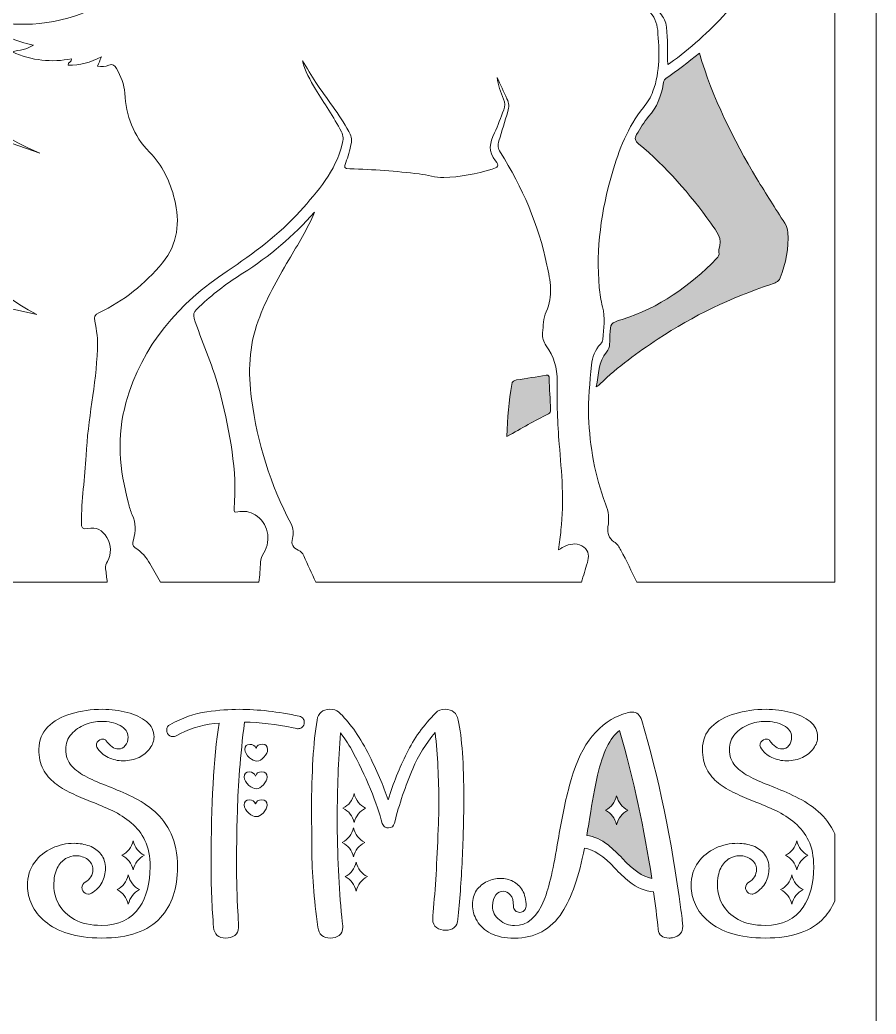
# Model space of a CAD drawing. Header units: centimetres. Extents: x 3.8 to 10.1, y -19.1 to -0.9.
# Drawn here: x 6.218 to 10.133, y -10.008 to -5.462 of the extents above; entities that cross this region are included whole.
import ezdxf

# ---------------------------------------------------------------- set-up
doc = ezdxf.new("R2010")
doc.units = ezdxf.units.CM
doc.header["$MEASUREMENT"] = 0
doc.layers.add('Layer 1', color=7, linetype='Continuous')

# ---------------------------------------------------------------- blocks, each defined once
blk = doc.blocks.new('block 2')
at = {"layer": 'Layer 1', "true_color": 0x71291b}
h = blk.add_hatch(color=26, dxfattribs=at)
h.dxf.hatch_style = 2
edge = h.paths.add_edge_path()
edge.add_spline(control_points=[(9.3247, -5.6139), (9.2731, -5.6566), (9.2237, -5.6953), (9.1714, -5.7301), (9.1616, -5.7366), (9.1615, -5.7464), (9.1597, -5.7562), (9.1496, -5.811), (9.131, -5.8618), (9.0929, -5.9043), (9.0708, -5.9289), (9.0554, -5.9584), (9.0381, -5.9865), (9.0271, -6.0046), (9.0304, -6.0151), (9.0467, -6.0286), (9.1736, -6.1342), (9.2811, -6.2574), (9.3767, -6.3916), (9.4027, -6.428), (9.4336, -6.4622), (9.4137, -6.5125), (9.4124, -6.5159), (9.4133, -6.5205), (9.4141, -6.5244), (9.4166, -6.5366), (9.4113, -6.5452), (9.4031, -6.5536), (9.2806, -6.6794), (9.1409, -6.7782), (8.9716, -6.8313), (8.918, -6.8481), (8.9189, -6.8486), (8.9156, -6.9035), (8.9141, -6.9299), (8.9195, -6.9588), (8.9004, -6.9813), (8.8623, -7.026), (8.8647, -7.0811), (8.8536, -7.1403), (8.8635, -7.1323), (8.8675, -7.1295), (8.871, -7.1262), (8.9514, -7.0477), (9.0426, -6.9828), (9.1357, -6.921), (9.2964, -6.8144), (9.4693, -6.7324), (9.6521, -6.6712), (9.669, -6.6656), (9.6859, -6.6616), (9.694, -6.6415), (9.721, -6.5746), (9.7339, -6.5056), (9.7296, -6.4335), (9.7287, -6.4181), (9.7235, -6.4046), (9.7152, -6.3916), (9.6724, -6.3241), (9.6288, -6.2571), (9.5878, -6.1884), (9.4802, -6.0079), (9.3856, -5.8213), (9.3247, -5.6139)], knot_values=[0, 0, 0, 0, 1, 1, 1, 2, 2, 2, 3, 3, 3, 4, 4, 4, 5, 5, 5, 6, 6, 6, 7, 7, 7, 8, 8, 8, 9, 9, 9, 10, 10, 10, 11, 11, 11, 12, 12, 12, 13, 13, 13, 14, 14, 14, 15, 15, 15, 16, 16, 16, 17, 17, 17, 18, 18, 18, 19, 19, 19, 20, 20, 20, 21, 21, 21, 21], degree=3, periodic=1)
h = blk.add_hatch(color=26, dxfattribs=at)
h.dxf.hatch_style = 2
edge = h.paths.add_edge_path()
edge.add_spline(control_points=[(8.6445, -7.2443), (8.6422, -7.1965), (8.64, -7.1487), (8.6381, -7.1009), (8.6377, -7.0918), (8.6363, -7.085), (8.6248, -7.0868), (8.5796, -7.0939), (8.5344, -7.1009), (8.4892, -7.1082), (8.4777, -7.11), (8.4688, -7.1151), (8.4668, -7.1283), (8.4557, -7.2051), (8.4469, -7.282), (8.4452, -7.3662), (8.5127, -7.3301), (8.5715, -7.2927), (8.6346, -7.2637), (8.6434, -7.2596), (8.645, -7.253), (8.6445, -7.2443)], knot_values=[0, 0, 0, 0, 1, 1, 1, 2, 2, 2, 3, 3, 3, 4, 4, 4, 5, 5, 5, 6, 6, 6, 7, 7, 7, 7], degree=3, periodic=1)
h = blk.add_hatch(color=26, dxfattribs=at)
h.dxf.hatch_style = 2
edge = h.paths.add_edge_path()
edge.add_spline(control_points=[(8.9727, -9.2955), (9.0212, -9.3483), (9.066, -9.3789), (9.1073, -9.3874), (9.0737, -9.1628), (9.0246, -8.9372), (8.9599, -8.7105), (8.9161, -8.7436), (8.8827, -8.8119), (8.8597, -8.9153), (8.8466, -8.9748), (8.8347, -9.0386), (8.824, -9.1067), (8.8198, -9.1343), (8.8151, -9.1622), (8.81, -9.1902), (8.844, -9.1945), (8.8765, -9.2092), (8.9076, -9.2343), (8.9306, -9.253), (8.9523, -9.2734), (8.9727, -9.2955)], knot_values=[0, 0, 0, 0, 1, 1, 1, 2, 2, 2, 3, 3, 3, 4, 4, 4, 5, 5, 5, 6, 6, 6, 7, 7, 7, 7], degree=3, periodic=1)
edge = h.paths.add_edge_path()
edge.add_spline(control_points=[(8.9465, -9.0091), (8.9542, -9.0397), (8.9714, -9.0618), (8.9982, -9.0754), (8.9714, -9.089), (8.9542, -9.1111), (8.9465, -9.1418), (8.9389, -9.1111), (8.9219, -9.089), (8.8955, -9.0754), (8.9219, -9.0618), (8.9389, -9.0397), (8.9465, -9.0091)], knot_values=[0, 0, 0, 0, 1, 1, 1, 2, 2, 2, 3, 3, 3, 4, 4, 4, 4], degree=3, periodic=1)
at = {"layer": 'Layer 1', "lineweight": 0}
for points, knots in [([(10.0804, -1.4138), (9.8859, -1.3173), (9.7224, -1.1585), (9.6202, -0.9666), (9.6202, -0.9666), (9.5935, -0.9166), (9.5935, -0.9166), (9.5935, -0.9166), (4.3469, -0.9166), (4.3469, -0.9166), (4.3469, -0.9166), (4.3202, -0.9666), (4.3202, -0.9666), (4.2217, -1.1515), (4.072, -1.3013), (3.8872, -1.3999), (3.8872, -1.3999), (3.8372, -1.4266), (3.8372, -1.4266), (3.8372, -1.4266), (3.8372, -19.0984), (3.8372, -19.0984), (3.8372, -19.0984), (10.1328, -19.0984), (10.1328, -19.0984), (10.1328, -19.0984), (10.1328, -1.4399), (10.1328, -1.4399), (10.1328, -1.4399), (10.0804, -1.4138), (10.0804, -1.4138)], [0, 0, 0, 0, 1, 1, 1, 2, 2, 2, 3, 3, 3, 4, 4, 4, 5, 5, 5, 6, 6, 6, 7, 7, 7, 8, 8, 8, 9, 9, 9, 10, 10, 10, 10]), ([(4.4587, -1.1054), (4.4587, -1.1054), (9.4818, -1.1054), (9.4818, -1.1054), (9.5931, -1.2923), (9.7544, -1.4492), (9.944, -1.5553), (9.944, -1.5553), (9.944, -8.0328), (9.944, -8.0328), (9.944, -8.0328), (9.0383, -8.0328), (9.0383, -8.0328), (9.0155, -7.9834), (8.9915, -7.9346), (8.9659, -7.8866), (8.958, -7.8717), (8.9495, -7.8585), (8.9344, -7.8481), (8.9117, -7.8327), (8.9023, -7.8093), (8.9069, -7.7802), (8.9127, -7.7443), (8.9099, -7.7096), (8.896, -7.6745), (8.8456, -7.547), (8.8249, -7.4129), (8.818, -7.2769), (8.8141, -7.198), (8.825, -7.1194), (8.8314, -7.0407), (8.8344, -7.0035), (8.8477, -6.9711), (8.8733, -6.944), (8.879, -6.9379), (8.883, -6.931), (8.8836, -6.9228), (8.8877, -6.8731), (8.8942, -6.8235), (8.882, -6.7736), (8.8749, -6.7446), (8.8698, -6.7148), (8.8672, -6.685), (8.8517, -6.5074), (8.8764, -6.334), (8.9259, -6.1638), (8.9573, -6.0559), (8.9972, -5.9515), (9.0691, -5.8629), (9.0877, -5.84), (9.1024, -5.8156), (9.1126, -5.7882), (9.1463, -5.6974), (9.1417, -5.604), (9.1342, -5.5098), (9.1313, -5.4734), (9.1171, -5.4453), (9.0935, -5.4196), (9.0442, -5.3658), (8.9947, -5.3122), (8.9463, -5.2575), (8.8969, -5.2017), (8.8587, -5.1395), (8.8445, -5.0646), (8.8847, -5.1605), (8.9534, -5.2346), (9.026, -5.3061), (9.0673, -5.3467), (9.1088, -5.3872), (9.1462, -5.4317), (9.162, -5.4505), (9.1713, -5.4701), (9.1744, -5.4957), (9.1812, -5.5513), (9.178, -5.6069), (9.1802, -5.6666), (9.1911, -5.6592), (9.1993, -5.6542), (9.207, -5.6485), (9.2995, -5.5795), (9.3828, -5.5006), (9.461, -5.4158), (9.4784, -5.3969), (9.4915, -5.3766), (9.4998, -5.3527), (9.5113, -5.3197), (9.5235, -5.287), (9.5342, -5.2537), (9.5872, -5.0877), (9.6067, -4.918), (9.5855, -4.7447), (9.581, -4.7074), (9.5806, -4.6685), (9.5624, -4.6339), (9.5265, -4.5657), (9.4846, -4.5013), (9.44, -4.4384), (9.3329, -4.2874), (9.2075, -4.1508), (9.0963, -4.003), (9.0457, -3.9358), (8.9912, -3.8696), (8.9822, -3.7747), (8.9352, -3.8141), (8.8871, -3.8443), (8.8285, -3.8499), (8.7706, -3.8554), (8.7129, -3.8593), (8.6595, -3.8272), (8.605, -3.7946), (8.5609, -3.7478), (8.5471, -3.7025), (8.5545, -3.7107), (8.5596, -3.7167), (8.5652, -3.7222), (8.6193, -3.775), (8.68, -3.8197), (8.7583, -3.8195), (8.8828, -3.8192), (8.9785, -3.7566), (9.0559, -3.6639), (9.0739, -3.6423), (9.0908, -3.6211), (9.1149, -3.6054), (9.1919, -3.5554), (9.2761, -3.5219), (9.3632, -3.4948), (9.3879, -3.4871), (9.4078, -3.4732), (9.4258, -3.4553), (9.4404, -3.4407), (9.4454, -3.425), (9.4311, -3.408), (9.4194, -3.394), (9.4229, -3.3814), (9.4305, -3.3672), (9.4448, -3.3404), (9.4529, -3.3117), (9.4516, -3.2809), (9.4502, -3.2489), (9.4355, -3.2349), (9.404, -3.2384), (9.3117, -3.2488), (9.2196, -3.2605), (9.1272, -3.2704), (9.0278, -3.2811), (8.9281, -3.2925), (8.8287, -3.271), (8.7573, -3.2555), (8.6858, -3.2596), (8.6138, -3.2643), (8.5592, -3.2679), (8.5061, -3.2793), (8.4482, -3.2924), (8.4632, -3.2761), (8.4798, -3.2733), (8.4925, -3.2641), (8.4615, -3.2414), (8.4594, -3.2299), (8.4802, -3.1954), (8.4935, -3.1735), (8.5116, -3.1568), (8.5349, -3.1457), (8.6053, -3.1125), (8.6753, -3.0782), (8.7462, -3.0461), (8.8248, -3.0106), (8.8851, -2.9587), (8.9051, -2.8714), (8.9148, -2.8289), (8.9151, -2.7858), (8.8924, -2.746), (8.8902, -2.7651), (8.8914, -2.7841), (8.89, -2.803), (8.8856, -2.8591), (8.8664, -2.9104), (8.8194, -2.9431), (8.7277, -3.0066), (8.6238, -3.0416), (8.5146, -3.0617), (8.5046, -3.0635), (8.4957, -3.0637), (8.4924, -3.0492), (8.4861, -3.021), (8.4776, -2.9933), (8.4697, -2.9654), (8.4576, -2.9233), (8.4655, -2.8817), (8.4736, -2.8398), (8.4326, -2.8778), (8.4027, -2.9163), (8.4189, -2.9796), (8.4409, -3.0659), (8.3807, -3.1289), (8.2939, -3.1191), (8.2418, -3.1132), (8.1923, -3.0982), (8.1435, -3.0801), (8.0422, -3.0424), (7.9502, -2.9844), (7.8502, -2.9441), (7.8195, -2.9318), (7.8026, -2.9158), (7.8021, -2.8814), (7.8018, -2.8597), (7.7957, -2.838), (7.7913, -2.8164), (7.7716, -2.719), (7.7463, -2.6238), (7.6857, -2.5421), (7.6552, -2.501), (7.614, -2.4681), (7.5861, -2.4619), (7.6926, -2.5657), (7.7384, -2.6923), (7.7198, -2.8412), (7.7135, -2.892), (7.703, -2.9013), (7.652, -2.9003), (7.5795, -2.8988), (7.5087, -2.9097), (7.4378, -2.9231), (7.3573, -2.9383), (7.2804, -2.9678), (7.1993, -2.981), (7.1547, -2.9882), (7.1189, -2.9768), (7.0883, -2.9441), (6.9795, -2.8277), (6.9144, -2.6896), (6.8823, -2.5345), (6.876, -2.5044), (6.8842, -2.4825), (6.9077, -2.4633), (6.9401, -2.4367), (6.9735, -2.411), (7.0015, -2.3795), (7.057, -2.3173), (7.0593, -2.216), (7.007, -2.1549), (7.0067, -2.1559), (7.006, -2.1569), (7.0062, -2.1578), (7.0072, -2.1636), (7.0085, -2.1694), (7.0096, -2.1753), (7.0225, -2.2464), (7.0111, -2.309), (6.9472, -2.3531), (6.9058, -2.3816), (6.8599, -2.4038), (6.8271, -2.4479), (6.8014, -2.3795), (6.7612, -2.3288), (6.7018, -2.2941), (6.6483, -2.2629), (6.5882, -2.2582), (6.5285, -2.2526), (6.4361, -2.2438), (6.3426, -2.246), (6.2509, -2.2281), (6.2093, -2.22), (6.1697, -2.2054), (6.1251, -2.1836), (6.1584, -2.2213), (6.2035, -2.2451), (6.257, -2.2593), (6.3387, -2.2809), (6.4231, -2.2825), (6.5062, -2.2941), (6.6794, -2.3182), (6.759, -2.3864), (6.8043, -2.5552), (6.8473, -2.7156), (6.9139, -2.8636), (7.0219, -2.9913), (7.0482, -3.0224), (7.0465, -3.031), (7.0084, -3.0441), (6.928, -3.0719), (6.8453, -3.0903), (6.7618, -3.1063), (6.7113, -3.1159), (6.6749, -3.0997), (6.6399, -3.0672), (6.579, -3.0108), (6.5173, -2.9554), (6.4552, -2.9003), (6.3212, -2.7815), (6.1714, -2.6932), (5.9917, -2.664), (5.9625, -2.6592), (5.9333, -2.651), (5.8961, -2.6564), (6.1027, -2.7041), (6.1972, -2.7461), (6.3212, -2.8471), (6.4066, -2.9167), (6.486, -2.9928), (6.5585, -3.0759), (6.5795, -3.1), (6.5757, -3.1092), (6.5443, -3.1176), (6.5267, -3.1223), (6.5088, -3.1233), (6.4907, -3.1229), (6.4017, -3.1208), (6.3131, -3.1136), (6.2244, -3.1059), (6.1189, -3.0968), (6.0128, -3.0954), (5.9071, -3.0873), (5.7631, -3.0763), (5.6293, -3.0331), (5.5097, -2.95), (5.487, -2.9342), (5.4646, -2.9178), (5.4421, -2.9017), (5.5486, -3.0469), (5.6976, -3.1121), (5.8721, -3.1286), (5.6824, -3.1889), (5.4952, -3.2598), (5.2959, -3.1713), (5.3491, -3.2099), (5.4081, -3.2288), (5.471, -3.2372), (5.5784, -3.2517), (5.6819, -3.2276), (5.7852, -3.2043), (5.8838, -3.1821), (5.9823, -3.1609), (6.0841, -3.1607), (6.3091, -3.1601), (6.5338, -3.1831), (6.759, -3.168), (6.7885, -3.166), (6.8005, -3.1887), (6.7851, -3.214), (6.7714, -3.2366), (6.7512, -3.253), (6.7297, -3.2679), (6.6564, -3.3187), (6.5732, -3.3439), (6.4868, -3.3614), (6.512, -3.3613), (6.5369, -3.3601), (6.5616, -3.3572), (6.6895, -3.3426), (6.7982, -3.293), (6.8722, -3.1828), (6.8854, -3.1631), (6.903, -3.1519), (6.9253, -3.147), (6.9409, -3.1436), (6.9567, -3.141), (6.9724, -3.1379), (7.1096, -3.11), (7.2419, -3.0642), (7.3766, -3.0269), (7.4622, -3.0033), (7.5494, -2.9946), (7.6379, -3.0069), (7.7634, -3.0242), (7.878, -3.0732), (7.9891, -3.1312), (8.059, -3.1677), (8.1289, -3.2052), (8.1844, -3.263), (8.1959, -3.2749), (8.2065, -3.2795), (8.2227, -3.2795), (8.254, -3.2795), (8.2927, -3.2812), (8.3066, -3.309), (8.3249, -3.3457), (8.353, -3.3437), (8.383, -3.3488), (8.4026, -3.3521), (8.4219, -3.3582), (8.4406, -3.3651), (8.4863, -3.3823), (8.5267, -3.4152), (8.5461, -3.4512), (8.4687, -3.3851), (8.3798, -3.3677), (8.2842, -3.3686), (8.1709, -3.3696), (8.0568, -3.3929), (7.9365, -3.353), (7.9885, -3.4196), (8.0433, -3.4696), (8.1039, -3.5133), (8.1653, -3.5576), (8.2321, -3.5904), (8.3059, -3.6082), (8.3787, -3.6258), (8.4528, -3.6028), (8.5261, -3.615), (8.4959, -3.619), (8.4673, -3.628), (8.4381, -3.634), (8.4175, -3.6382), (8.4133, -3.6477), (8.4177, -3.6674), (8.4364, -3.75), (8.4695, -3.8267), (8.5097, -3.9007), (8.5645, -4.0017), (8.6288, -4.0972), (8.6799, -4.2003), (8.7498, -4.3412), (8.7876, -4.4898), (8.7946, -4.6468), (8.7977, -4.7171), (8.7697, -4.7688), (8.7074, -4.8011), (8.6362, -4.838), (8.5622, -4.8678), (8.4843, -4.8875), (8.409, -4.9065), (8.3304, -4.9148), (8.2589, -4.9466), (8.1245, -5.0064), (7.986, -5.0548), (7.8453, -5.0967), (7.7141, -5.1357), (7.5816, -5.1705), (7.444, -5.1786), (7.3456, -5.1843), (7.2485, -5.1684), (7.1509, -5.1614), (7.0528, -5.1544), (6.9569, -5.1627), (6.8672, -5.2072), (6.8069, -5.2371), (6.7535, -5.278), (6.7009, -5.3193), (6.5559, -5.4332), (6.3911, -5.486), (6.2074, -5.4824), (6.1647, -5.4816), (6.1225, -5.475), (6.0739, -5.4703), (6.1317, -5.5323), (6.2001, -5.562), (6.2801, -5.5772), (6.2496, -5.5992), (6.2172, -5.5987), (6.1824, -5.6084), (6.2743, -5.6491), (6.3636, -5.6576), (6.4551, -5.64), (6.4571, -5.6549), (6.4378, -5.6546), (6.4393, -5.6685), (6.4925, -5.673), (6.5404, -5.6551), (6.5912, -5.6314), (6.5839, -5.6488), (6.5789, -5.6605), (6.5736, -5.673), (6.5923, -5.678), (6.6093, -5.6754), (6.6249, -5.6695), (6.6431, -5.6625), (6.6519, -5.6694), (6.6605, -5.6846), (6.6805, -5.7198), (6.6959, -5.757), (6.6983, -5.7972), (6.7046, -5.9005), (6.7364, -5.9906), (6.8109, -6.0667), (6.8689, -6.1259), (6.9053, -6.2001), (6.9252, -6.2814), (6.9511, -6.387), (6.9416, -6.4861), (6.8702, -6.573), (6.7903, -6.6702), (6.6936, -6.7467), (6.5801, -6.8009), (6.5608, -6.8102), (6.5562, -6.8195), (6.5608, -6.8395), (6.5705, -6.8815), (6.5748, -6.9243), (6.5731, -6.9675), (6.5669, -7.1305), (6.5288, -7.29), (6.5212, -7.453), (6.5164, -7.5557), (6.4986, -7.6577), (6.4999, -7.7611), (6.5001, -7.7827), (6.5024, -7.7931), (6.5287, -7.7873), (6.5678, -7.7788), (6.5966, -7.7943), (6.6165, -7.8288), (6.6371, -7.8647), (6.6372, -7.9011), (6.6184, -7.9375), (6.6128, -7.9484), (6.6087, -7.9587), (6.6103, -7.9716), (6.6129, -7.9919), (6.6154, -8.0123), (6.6176, -8.0328), (6.6176, -8.0328), (5.1856, -8.0328), (5.1856, -8.0328), (5.1856, -8.0328), (5.1856, -6.9924), (5.1856, -6.9924), (5.1856, -6.9924), (5.3549, -7.1753), (5.3549, -7.1753), (5.3549, -7.1753), (5.233, -6.8773), (5.233, -6.8773), (5.233, -6.8773), (5.6936, -7.1888), (5.6936, -7.1888), (5.6936, -7.1888), (5.3617, -6.708), (5.3617, -6.708), (5.3617, -6.708), (5.9983, -7.1821), (5.9983, -7.1821), (5.9983, -7.1821), (5.7477, -6.6877), (5.7477, -6.6877), (5.7477, -6.6877), (6.2963, -6.8096), (6.2963, -6.8096), (5.8697, -6.5861), (5.5988, -6.0375), (5.5988, -6.0375), (5.5988, -6.0375), (6.0254, -6.2407), (6.0254, -6.2407), (6.0254, -6.2407), (5.7274, -5.8682), (5.7274, -5.8682), (5.7274, -5.8682), (6.3099, -6.0714), (6.3099, -6.0714), (5.7545, -5.8343), (5.4294, -5.279), (5.4294, -5.279), (5.4294, -5.279), (5.6936, -5.4889), (5.6936, -5.4889), (5.6936, -5.4889), (5.4972, -5.1164), (5.4972, -5.1164), (5.4972, -5.1164), (5.9509, -5.2993), (5.9509, -5.2993), (5.2398, -4.771), (5.1111, -3.9042), (5.1111, -3.9042), (5.1111, -3.9042), (4.9825, -4.771), (4.2713, -5.2993), (4.2713, -5.2993), (4.7251, -5.1164), (4.7251, -5.1164), (4.7251, -5.1164), (4.5287, -5.4889), (4.5287, -5.4889), (4.5287, -5.4889), (4.7928, -5.279), (4.7928, -5.279), (4.7928, -5.279), (4.5117, -5.7588), (4.026, -6.0168), (4.026, -6.0168), (4.026, -1.5383), (4.026, -1.5383), (4.2046, -1.4322), (4.3527, -1.2841), (4.4587, -1.1054)], [0, 0, 0, 0, 1, 1, 1, 2, 2, 2, 3, 3, 3, 4, 4, 4, 5, 5, 5, 6, 6, 6, 7, 7, 7, 8, 8, 8, 9, 9, 9, 10, 10, 10, 11, 11, 11, 12, 12, 12, 13, 13, 13, 14, 14, 14, 15, 15, 15, 16, 16, 16, 17, 17, 17, 18, 18, 18, 19, 19, 19, 20, 20, 20, 21, 21, 21, 22, 22, 22, 23, 23, 23, 24, 24, 24, 25, 25, 25, 26, 26, 26, 27, 27, 27, 28, 28, 28, 29, 29, 29, 30, 30, 30, 31, 31, 31, 32, 32, 32, 33, 33, 33, 34, 34, 34, 35, 35, 35, 36, 36, 36, 37, 37, 37, 38, 38, 38, 39, 39, 39, 40, 40, 40, 41, 41, 41, 42, 42, 42, 43, 43, 43, 44, 44, 44, 45, 45, 45, 46, 46, 46, 47, 47, 47, 48, 48, 48, 49, 49, 49, 50, 50, 50, 51, 51, 51, 52, 52, 52, 53, 53, 53, 54, 54, 54, 55, 55, 55, 56, 56, 56, 57, 57, 57, 58, 58, 58, 59, 59, 59, 60, 60, 60, 61, 61, 61, 62, 62, 62, 63, 63, 63, 64, 64, 64, 65, 65, 65, 66, 66, 66, 67, 67, 67, 68, 68, 68, 69, 69, 69, 70, 70, 70, 71, 71, 71, 72, 72, 72, 73, 73, 73, 74, 74, 74, 75, 75, 75, 76, 76, 76, 77, 77, 77, 78, 78, 78, 79, 79, 79, 80, 80, 80, 81, 81, 81, 82, 82, 82, 83, 83, 83, 84, 84, 84, 85, 85, 85, 86, 86, 86, 87, 87, 87, 88, 88, 88, 89, 89, 89, 90, 90, 90, 91, 91, 91, 92, 92, 92, 93, 93, 93, 94, 94, 94, 95, 95, 95, 96, 96, 96, 97, 97, 97, 98, 98, 98, 99, 99, 99, 100, 100, 100, 101, 101, 101, 102, 102, 102, 103, 103, 103, 104, 104, 104, 105, 105, 105, 106, 106, 106, 107, 107, 107, 108, 108, 108, 109, 109, 109, 110, 110, 110, 111, 111, 111, 112, 112, 112, 113, 113, 113, 114, 114, 114, 115, 115, 115, 116, 116, 116, 117, 117, 117, 118, 118, 118, 119, 119, 119, 120, 120, 120, 121, 121, 121, 122, 122, 122, 123, 123, 123, 124, 124, 124, 125, 125, 125, 126, 126, 126, 127, 127, 127, 128, 128, 128, 129, 129, 129, 130, 130, 130, 131, 131, 131, 132, 132, 132, 133, 133, 133, 134, 134, 134, 135, 135, 135, 136, 136, 136, 137, 137, 137, 138, 138, 138, 139, 139, 139, 140, 140, 140, 141, 141, 141, 142, 142, 142, 143, 143, 143, 144, 144, 144, 145, 145, 145, 146, 146, 146, 147, 147, 147, 148, 148, 148, 149, 149, 149, 150, 150, 150, 151, 151, 151, 152, 152, 152, 153, 153, 153, 154, 154, 154, 155, 155, 155, 156, 156, 156, 157, 157, 157, 158, 158, 158, 159, 159, 159, 160, 160, 160, 161, 161, 161, 162, 162, 162, 163, 163, 163, 164, 164, 164, 165, 165, 165, 166, 166, 166, 167, 167, 167, 168, 168, 168, 169, 169, 169, 170, 170, 170, 171, 171, 171, 172, 172, 172, 173, 173, 173, 174, 174, 174, 175, 175, 175, 176, 176, 176, 177, 177, 177, 178, 178, 178, 179, 179, 179, 180, 180, 180, 181, 181, 181, 182, 182, 182, 183, 183, 183, 184, 184, 184, 185, 185, 185, 186, 186, 186, 187, 187, 187, 188, 188, 188, 189, 189, 189, 190, 190, 190, 191, 191, 191, 192, 192, 192, 193, 193, 193, 194, 194, 194, 195, 195, 195, 195]), ([(9.3247, -5.6139), (9.2731, -5.6566), (9.2237, -5.6953), (9.1714, -5.7301), (9.1616, -5.7366), (9.1615, -5.7464), (9.1597, -5.7562), (9.1496, -5.811), (9.131, -5.8618), (9.0929, -5.9043), (9.0708, -5.9289), (9.0554, -5.9584), (9.0381, -5.9865), (9.0271, -6.0046), (9.0304, -6.0151), (9.0467, -6.0286), (9.1736, -6.1342), (9.2811, -6.2574), (9.3767, -6.3916), (9.4027, -6.428), (9.4336, -6.4622), (9.4137, -6.5125), (9.4124, -6.5159), (9.4133, -6.5205), (9.4141, -6.5244), (9.4166, -6.5366), (9.4113, -6.5452), (9.4031, -6.5536), (9.2806, -6.6794), (9.1409, -6.7782), (8.9716, -6.8313), (8.918, -6.8481), (8.9189, -6.8486), (8.9156, -6.9035), (8.9141, -6.9299), (8.9195, -6.9588), (8.9004, -6.9813), (8.8623, -7.026), (8.8647, -7.0811), (8.8536, -7.1403), (8.8635, -7.1323), (8.8675, -7.1295), (8.871, -7.1262), (8.9514, -7.0477), (9.0426, -6.9828), (9.1357, -6.921), (9.2964, -6.8144), (9.4693, -6.7324), (9.6521, -6.6712), (9.669, -6.6656), (9.6859, -6.6616), (9.694, -6.6415), (9.721, -6.5746), (9.7339, -6.5056), (9.7296, -6.4335), (9.7287, -6.4181), (9.7235, -6.4046), (9.7152, -6.3916), (9.6724, -6.3241), (9.6288, -6.2571), (9.5878, -6.1884), (9.4802, -6.0079), (9.3856, -5.8213), (9.3247, -5.6139)], [0, 0, 0, 0, 1, 1, 1, 2, 2, 2, 3, 3, 3, 4, 4, 4, 5, 5, 5, 6, 6, 6, 7, 7, 7, 8, 8, 8, 9, 9, 9, 10, 10, 10, 11, 11, 11, 12, 12, 12, 13, 13, 13, 14, 14, 14, 15, 15, 15, 16, 16, 16, 17, 17, 17, 18, 18, 18, 19, 19, 19, 20, 20, 20, 21, 21, 21, 21]), ([(6.7461, -7.8762), (6.7322, -7.8678), (6.7328, -7.8534), (6.7373, -7.8386), (6.749, -7.8002), (6.7497, -7.7625), (6.7318, -7.725), (6.7237, -7.7081), (6.7197, -7.6891), (6.7147, -7.6708), (6.6735, -7.5189), (6.6603, -7.3664), (6.7034, -7.2122), (6.7771, -6.9493), (6.945, -6.7578), (7.1666, -6.6102), (7.2871, -6.5299), (7.4023, -6.4445), (7.4991, -6.3367), (7.5806, -6.2459), (7.6611, -6.1537), (7.6923, -6.0306), (7.6976, -6.0099), (7.6978, -5.9926), (7.688, -5.9733), (7.6533, -5.9055), (7.6087, -5.8439), (7.5698, -5.7787), (7.5455, -5.7379), (7.5216, -5.6967), (7.5112, -5.6494), (7.5318, -5.6821), (7.55, -5.716), (7.5714, -5.7481), (7.6211, -5.823), (7.6783, -5.8929), (7.7218, -5.972), (7.7317, -5.9899), (7.7374, -6.0067), (7.7329, -6.0285), (7.7268, -6.058), (7.719, -6.0868), (7.708, -6.1146), (7.6999, -6.1351), (7.7001, -6.1431), (7.727, -6.1434), (7.833, -6.1448), (7.9387, -6.1543), (8.044, -6.1663), (8.0815, -6.1706), (8.1189, -6.1841), (8.156, -6.1828), (8.2308, -6.1802), (8.3047, -6.1668), (8.3769, -6.145), (8.4018, -6.1374), (8.4126, -6.129), (8.3931, -6.1062), (8.3579, -6.0649), (8.3661, -6.0234), (8.388, -5.9791), (8.4048, -5.9452), (8.4162, -5.9087), (8.4305, -5.8735), (8.4374, -5.8567), (8.4362, -5.8416), (8.4293, -5.8246), (8.4163, -5.7926), (8.4053, -5.7596), (8.4002, -5.7253), (8.416, -5.7578), (8.429, -5.7914), (8.4453, -5.8232), (8.4553, -5.8428), (8.4555, -5.8608), (8.4494, -5.8805), (8.4357, -5.9253), (8.4224, -5.9704), (8.4081, -6.015), (8.4019, -6.0343), (8.4032, -6.0497), (8.4149, -6.0681), (8.5158, -6.2272), (8.5888, -6.3981), (8.6282, -6.5829), (8.6434, -6.6544), (8.6576, -6.7246), (8.6242, -6.7961), (8.6104, -6.8256), (8.6118, -6.8605), (8.6083, -6.8933), (8.606, -6.9153), (8.612, -6.9331), (8.6247, -6.9516), (8.6582, -7.0002), (8.6762, -7.0532), (8.6747, -7.1144), (8.6724, -7.2102), (8.6762, -7.3061), (8.6841, -7.402), (8.6949, -7.5323), (8.7075, -7.6629), (8.6921, -7.7939), (8.6886, -7.8234), (8.6843, -7.8527), (8.6801, -7.8849), (8.693, -7.8779), (8.7029, -7.8712), (8.7138, -7.8667), (8.7421, -7.8549), (8.7707, -7.8536), (8.7965, -7.8723), (8.8217, -7.8906), (8.8198, -7.9174), (8.8126, -7.9431), (8.8043, -7.9732), (8.7947, -8.0029), (8.7854, -8.0328), (8.7854, -8.0328), (7.5715, -8.0328), (7.5715, -8.0328), (7.5528, -7.9927), (7.5343, -7.9526), (7.5164, -7.9122), (7.5109, -7.8999), (7.5042, -7.8915), (7.4907, -7.8861), (7.4675, -7.8769), (7.458, -7.8586), (7.464, -7.8329), (7.4694, -7.8103), (7.4702, -7.7881), (7.4585, -7.766), (7.3634, -7.5868), (7.3042, -7.3962), (7.2776, -7.1952), (7.2614, -7.0737), (7.2647, -6.9544), (7.3077, -6.8375), (7.3439, -6.7393), (7.3951, -6.6493), (7.4475, -6.5596), (7.4892, -6.4882), (7.5333, -6.4182), (7.5658, -6.3415), (7.4689, -6.4498), (7.36, -6.5435), (7.2374, -6.6205), (7.1711, -6.6621), (7.109, -6.7088), (7.0512, -6.7612), (7.0056, -6.8025), (7.0066, -6.8028), (7.0273, -6.8617), (7.0646, -6.9681), (7.1117, -7.0714), (7.1376, -7.1815), (7.1774, -7.3509), (7.2136, -7.5211), (7.1977, -7.6972), (7.1966, -7.7101), (7.1992, -7.7149), (7.2141, -7.7118), (7.2422, -7.7059), (7.2695, -7.7087), (7.2947, -7.7251), (7.3525, -7.7627), (7.3697, -7.836), (7.3334, -7.8992), (7.3256, -7.9126), (7.3203, -7.926), (7.319, -7.941), (7.3163, -7.9716), (7.3155, -8.0024), (7.3113, -8.0328), (7.3113, -8.0328), (6.8617, -8.0328), (6.8617, -8.0328), (6.8256, -7.9788), (6.8062, -7.9128), (6.7461, -7.8762)], [0, 0, 0, 0, 1, 1, 1, 2, 2, 2, 3, 3, 3, 4, 4, 4, 5, 5, 5, 6, 6, 6, 7, 7, 7, 8, 8, 8, 9, 9, 9, 10, 10, 10, 11, 11, 11, 12, 12, 12, 13, 13, 13, 14, 14, 14, 15, 15, 15, 16, 16, 16, 17, 17, 17, 18, 18, 18, 19, 19, 19, 20, 20, 20, 21, 21, 21, 22, 22, 22, 23, 23, 23, 24, 24, 24, 25, 25, 25, 26, 26, 26, 27, 27, 27, 28, 28, 28, 29, 29, 29, 30, 30, 30, 31, 31, 31, 32, 32, 32, 33, 33, 33, 34, 34, 34, 35, 35, 35, 36, 36, 36, 37, 37, 37, 38, 38, 38, 39, 39, 39, 40, 40, 40, 41, 41, 41, 42, 42, 42, 43, 43, 43, 44, 44, 44, 45, 45, 45, 46, 46, 46, 47, 47, 47, 48, 48, 48, 49, 49, 49, 50, 50, 50, 51, 51, 51, 52, 52, 52, 53, 53, 53, 54, 54, 54, 55, 55, 55, 56, 56, 56, 57, 57, 57, 58, 58, 58, 59, 59, 59, 60, 60, 60, 60]), ([(8.6445, -7.2443), (8.6422, -7.1965), (8.64, -7.1487), (8.6381, -7.1009), (8.6377, -7.0918), (8.6363, -7.085), (8.6248, -7.0868), (8.5796, -7.0939), (8.5344, -7.1009), (8.4892, -7.1082), (8.4777, -7.11), (8.4688, -7.1151), (8.4668, -7.1283), (8.4557, -7.2051), (8.4469, -7.282), (8.4452, -7.3662), (8.5127, -7.3301), (8.5715, -7.2927), (8.6346, -7.2637), (8.6434, -7.2596), (8.645, -7.253), (8.6445, -7.2443)], [0, 0, 0, 0, 1, 1, 1, 2, 2, 2, 3, 3, 3, 4, 4, 4, 5, 5, 5, 6, 6, 6, 7, 7, 7, 7]), ([(6.5285, -9.3009), (6.5128, -9.2892), (6.4947, -9.2834), (6.4743, -9.2834), (6.4585, -9.2834), (6.4429, -9.2879), (6.4274, -9.2968), (6.4119, -9.3057), (6.399, -9.3203), (6.3888, -9.3405), (6.3786, -9.3607), (6.3735, -9.3878), (6.3735, -9.4218), (6.3735, -9.4503), (6.3812, -9.4784), (6.3968, -9.5061), (6.4123, -9.5337), (6.4361, -9.5566), (6.4682, -9.5746), (6.5003, -9.5927), (6.5417, -9.6018), (6.5923, -9.6018), (6.6701, -9.6018), (6.728, -9.5739), (6.7658, -9.5182), (6.7977, -9.4714), (6.8137, -9.4099), (6.8137, -9.3338), (6.8137, -9.2862), (6.8059, -9.2463), (6.7904, -9.2142), (6.7749, -9.1821), (6.754, -9.1551), (6.7279, -9.1331), (6.7017, -9.1112), (6.6726, -9.0926), (6.6405, -9.0773), (6.6084, -9.062), (6.5755, -9.048), (6.5419, -9.0352), (6.5117, -9.0233), (6.4824, -9.0108), (6.4542, -8.9976), (6.4259, -8.9844), (6.4006, -8.969), (6.3782, -8.9513), (6.3559, -8.9337), (6.3382, -8.9124), (6.325, -8.8875), (6.3118, -8.8626), (6.3052, -8.8321), (6.3052, -8.796), (6.3052, -8.7556), (6.3188, -8.7219), (6.346, -8.6948), (6.3732, -8.6678), (6.409, -8.6476), (6.4532, -8.6342), (6.4975, -8.6208), (6.5451, -8.6141), (6.5961, -8.6141), (6.6357, -8.6141), (6.6733, -8.6188), (6.7091, -8.6282), (6.7448, -8.6375), (6.7741, -8.6515), (6.7971, -8.67), (6.8201, -8.6885), (6.8316, -8.712), (6.8316, -8.7405), (6.8316, -8.7583), (6.8254, -8.7757), (6.813, -8.7925), (6.8007, -8.8093), (6.784, -8.823), (6.763, -8.8336), (6.7419, -8.8442), (6.7178, -8.8495), (6.6906, -8.8495), (6.6663, -8.8495), (6.6434, -8.8444), (6.6217, -8.8342), (6.6, -8.824), (6.5829, -8.8085), (6.5706, -8.7877), (6.5689, -8.7847), (6.5681, -8.7813), (6.5681, -8.7775), (6.5681, -8.7732), (6.5696, -8.769), (6.5725, -8.7647), (6.5798, -8.7549), (6.5885, -8.75), (6.5987, -8.75), (6.6047, -8.75), (6.6091, -8.7522), (6.6121, -8.7564), (6.6304, -8.7824), (6.6493, -8.7953), (6.6689, -8.7953), (6.6812, -8.7953), (6.6916, -8.7902), (6.7001, -8.78), (6.7086, -8.7698), (6.7129, -8.7568), (6.7129, -8.7411), (6.7129, -8.7181), (6.7007, -8.7004), (6.6762, -8.6878), (6.6517, -8.6753), (6.6236, -8.669), (6.5917, -8.669), (6.567, -8.669), (6.5421, -8.6739), (6.517, -8.6837), (6.4919, -8.6935), (6.4709, -8.7079), (6.4539, -8.7271), (6.4368, -8.7462), (6.4283, -8.7698), (6.4283, -8.7979), (6.4283, -8.8281), (6.4373, -8.8531), (6.4551, -8.8728), (6.473, -8.8926), (6.4965, -8.9097), (6.5256, -8.9242), (6.5548, -8.9387), (6.5873, -8.9528), (6.6232, -8.9666), (6.6592, -8.9805), (6.6957, -8.9963), (6.7327, -9.0142), (6.7697, -9.032), (6.8037, -9.0545), (6.8347, -9.0815), (6.8658, -9.1085), (6.8909, -9.1423), (6.91, -9.1829), (6.9292, -9.2235), (6.9387, -9.274), (6.9387, -9.3344), (6.9387, -9.4327), (6.913, -9.5099), (6.8615, -9.566), (6.8045, -9.6286), (6.7148, -9.6598), (6.5923, -9.6598), (6.5328, -9.6598), (6.4816, -9.6529), (6.4389, -9.6391), (6.3961, -9.6253), (6.361, -9.6069), (6.3336, -9.5839), (6.3062, -9.5609), (6.286, -9.5353), (6.273, -9.507), (6.26, -9.4787), (6.2535, -9.4503), (6.2535, -9.4218), (6.2535, -9.3785), (6.2641, -9.3424), (6.2854, -9.3137), (6.3067, -9.285), (6.3334, -9.2633), (6.3655, -9.2486), (6.3976, -9.234), (6.4313, -9.2266), (6.4666, -9.2266), (6.4913, -9.2266), (6.5145, -9.2307), (6.5362, -9.2387), (6.5579, -9.2468), (6.5755, -9.2595), (6.5891, -9.2767), (6.6027, -9.2939), (6.6095, -9.3155), (6.6095, -9.3415), (6.6095, -9.3631), (6.6044, -9.3841), (6.5942, -9.4043), (6.584, -9.4245), (6.5678, -9.4414), (6.5457, -9.455), (6.5415, -9.4576), (6.5368, -9.4589), (6.5317, -9.4589), (6.5198, -9.4589), (6.5113, -9.454), (6.5062, -9.4442), (6.5036, -9.4395), (6.5024, -9.4348), (6.5024, -9.4301), (6.5024, -9.4191), (6.5072, -9.4106), (6.517, -9.4046), (6.5404, -9.3906), (6.5521, -9.371), (6.5521, -9.3459), (6.5521, -9.3276), (6.5442, -9.3127), (6.5285, -9.3009)], [0, 0, 0, 0, 1, 1, 1, 2, 2, 2, 3, 3, 3, 4, 4, 4, 5, 5, 5, 6, 6, 6, 7, 7, 7, 8, 8, 8, 9, 9, 9, 10, 10, 10, 11, 11, 11, 12, 12, 12, 13, 13, 13, 14, 14, 14, 15, 15, 15, 16, 16, 16, 17, 17, 17, 18, 18, 18, 19, 19, 19, 20, 20, 20, 21, 21, 21, 22, 22, 22, 23, 23, 23, 24, 24, 24, 25, 25, 25, 26, 26, 26, 27, 27, 27, 28, 28, 28, 29, 29, 29, 30, 30, 30, 31, 31, 31, 32, 32, 32, 33, 33, 33, 34, 34, 34, 35, 35, 35, 36, 36, 36, 37, 37, 37, 38, 38, 38, 39, 39, 39, 40, 40, 40, 41, 41, 41, 42, 42, 42, 43, 43, 43, 44, 44, 44, 45, 45, 45, 46, 46, 46, 47, 47, 47, 48, 48, 48, 49, 49, 49, 50, 50, 50, 51, 51, 51, 52, 52, 52, 53, 53, 53, 54, 54, 54, 55, 55, 55, 56, 56, 56, 57, 57, 57, 58, 58, 58, 59, 59, 59, 60, 60, 60, 61, 61, 61, 62, 62, 62, 63, 63, 63, 64, 64, 64, 65, 65, 65, 66, 66, 66, 67, 67, 67, 67]), ([(7.245, -8.6722), (7.2263, -8.8291), (7.2155, -8.9638), (7.2127, -9.0761), (7.21, -9.1883), (7.2086, -9.2692), (7.2086, -9.3185), (7.2086, -9.3985), (7.2107, -9.4722), (7.215, -9.5399), (7.2171, -9.579), (7.2182, -9.603), (7.2182, -9.612), (7.2182, -9.6277), (7.2123, -9.6396), (7.2006, -9.6477), (7.1889, -9.6558), (7.1752, -9.6598), (7.1595, -9.6598), (7.1254, -9.6598), (7.107, -9.6432), (7.104, -9.6101), (7.0963, -9.5267), (7.0925, -9.4267), (7.0925, -9.3102), (7.0925, -9.0503), (7.1046, -8.8391), (7.1289, -8.6767), (7.1289, -8.6767), (7.1072, -8.6792), (7.1072, -8.6792), (7.0429, -8.6869), (6.9849, -8.7054), (6.933, -8.7347), (6.9283, -8.7373), (6.9236, -8.7385), (6.9189, -8.7385), (6.9071, -8.7385), (6.8985, -8.7337), (6.8934, -8.7239), (6.8909, -8.7188), (6.8896, -8.7137), (6.8896, -8.7086), (6.8896, -8.6975), (6.8943, -8.6894), (6.9036, -8.6843), (6.9606, -8.6528), (7.0169, -8.6333), (7.0724, -8.6256), (7.1279, -8.618), (7.1776, -8.6141), (7.2214, -8.6141), (7.3073, -8.6141), (7.3987, -8.6246), (7.4957, -8.6454), (7.5038, -8.6471), (7.5096, -8.6507), (7.5133, -8.6562), (7.5169, -8.6618), (7.5187, -8.6671), (7.5187, -8.6722), (7.5187, -8.6837), (7.5149, -8.692), (7.5072, -8.6971), (7.5012, -8.7009), (7.4955, -8.7028), (7.49, -8.7028), (7.4874, -8.7028), (7.4802, -8.7015), (7.4683, -8.699), (7.39, -8.6828), (7.3156, -8.6739), (7.245, -8.6722)], [0, 0, 0, 0, 1, 1, 1, 2, 2, 2, 3, 3, 3, 4, 4, 4, 5, 5, 5, 6, 6, 6, 7, 7, 7, 8, 8, 8, 9, 9, 9, 10, 10, 10, 11, 11, 11, 12, 12, 12, 13, 13, 13, 14, 14, 14, 15, 15, 15, 16, 16, 16, 17, 17, 17, 18, 18, 18, 19, 19, 19, 20, 20, 20, 21, 21, 21, 22, 22, 22, 23, 23, 23, 24, 24, 24, 24]), ([(8.1171, -8.7194), (8.0742, -8.7713), (8.04, -8.8268), (8.0144, -8.8859), (7.9808, -8.9638), (7.953, -9.0467), (7.9308, -9.1347), (7.9274, -9.1492), (7.9183, -9.1564), (7.9034, -9.1564), (7.8983, -9.1564), (7.8934, -9.1552), (7.8887, -9.1526), (7.8819, -9.1488), (7.8775, -9.143), (7.8753, -9.1354), (7.8639, -9.0924), (7.8457, -9.0401), (7.8208, -8.9784), (7.7959, -8.9168), (7.7675, -8.8572), (7.7356, -8.7998), (7.7186, -8.77), (7.7014, -8.7439), (7.6839, -8.7213), (7.6741, -8.8489), (7.6693, -8.9782), (7.6693, -9.1092), (7.6693, -9.2785), (7.6763, -9.4301), (7.6903, -9.5641), (7.6933, -9.5909), (7.6948, -9.6058), (7.6948, -9.6088), (7.6948, -9.6271), (7.6891, -9.6401), (7.6779, -9.648), (7.6666, -9.6559), (7.6533, -9.6598), (7.638, -9.6598), (7.604, -9.6598), (7.5848, -9.6432), (7.5806, -9.6101), (7.5631, -9.4795), (7.554, -9.3614), (7.5531, -9.256), (7.5523, -9.1505), (7.5519, -9.0899), (7.5519, -9.0741), (7.5519, -8.9027), (7.5602, -8.7658), (7.5768, -8.6633), (7.5823, -8.6305), (7.6019, -8.6141), (7.6354, -8.6141), (7.6529, -8.6141), (7.6661, -8.618), (7.675, -8.6256), (7.723, -8.6699), (7.7676, -8.7321), (7.8087, -8.8122), (7.8497, -8.8924), (7.8809, -8.9642), (7.9021, -9.0276), (7.9255, -8.9523), (7.9538, -8.8812), (7.987, -8.8145), (8.0202, -8.7477), (8.0644, -8.6862), (8.1197, -8.6301), (8.1299, -8.6195), (8.1441, -8.6141), (8.1624, -8.6141), (8.1956, -8.6141), (8.2156, -8.6305), (8.2224, -8.6633), (8.2394, -8.7432), (8.2479, -8.8634), (8.2479, -9.0237), (8.2479, -9.1071), (8.2455, -9.1991), (8.2406, -9.2997), (8.2357, -9.4003), (8.2292, -9.4916), (8.2211, -9.5737), (8.2177, -9.6073), (8.199, -9.6241), (8.165, -9.6241), (8.1492, -9.6241), (8.1354, -9.62), (8.1235, -9.612), (8.1116, -9.6039), (8.1057, -9.5909), (8.1057, -9.573), (8.1057, -9.5675), (8.1069, -9.5505), (8.1095, -9.522), (8.1193, -9.4144), (8.1267, -9.2855), (8.1318, -9.1354), (8.1331, -9.1031), (8.1337, -9.0707), (8.1337, -9.0384), (8.1337, -8.9325), (8.1282, -8.8262), (8.1171, -8.7194)], [0, 0, 0, 0, 1, 1, 1, 2, 2, 2, 3, 3, 3, 4, 4, 4, 5, 5, 5, 6, 6, 6, 7, 7, 7, 8, 8, 8, 9, 9, 9, 10, 10, 10, 11, 11, 11, 12, 12, 12, 13, 13, 13, 14, 14, 14, 15, 15, 15, 16, 16, 16, 17, 17, 17, 18, 18, 18, 19, 19, 19, 20, 20, 20, 21, 21, 21, 22, 22, 22, 23, 23, 23, 24, 24, 24, 25, 25, 25, 26, 26, 26, 27, 27, 27, 28, 28, 28, 29, 29, 29, 30, 30, 30, 31, 31, 31, 32, 32, 32, 33, 33, 33, 34, 34, 34, 35, 35, 35, 35]), ([(8.4109, -9.5772), (8.432, -9.5944), (8.4546, -9.603), (8.4789, -9.603), (8.5388, -9.603), (8.5843, -9.5637), (8.6154, -9.485), (8.638, -9.4276), (8.6592, -9.3363), (8.6792, -9.2113), (8.6924, -9.1288), (8.7092, -9.0471), (8.7296, -8.9663), (8.7734, -8.7936), (8.8508, -8.6854), (8.9618, -8.6416), (8.9865, -8.6318), (9.0048, -8.6269), (9.0167, -8.6269), (9.0392, -8.6269), (9.0543, -8.6399), (9.062, -8.6658), (9.1377, -8.9206), (9.1973, -9.2087), (9.2407, -9.5303), (9.2462, -9.5724), (9.2489, -9.5973), (9.2489, -9.605), (9.2489, -9.6347), (9.2334, -9.6526), (9.2024, -9.6585), (9.1977, -9.6594), (9.1924, -9.6598), (9.1864, -9.6598), (9.1558, -9.6598), (9.1392, -9.6466), (9.1367, -9.6203), (9.1307, -9.5628), (9.1237, -9.5054), (9.1156, -9.448), (9.0756, -9.4454), (9.0388, -9.4304), (9.0052, -9.4027), (8.9814, -9.3836), (8.9591, -9.3627), (8.9382, -9.3402), (8.888, -9.2857), (8.8417, -9.2551), (8.7991, -9.2483), (8.7749, -9.3776), (8.7411, -9.4754), (8.6977, -9.5418), (8.6462, -9.6209), (8.5733, -9.6605), (8.4789, -9.6605), (8.4355, -9.6605), (8.3996, -9.6531), (8.3714, -9.6384), (8.3431, -9.6238), (8.322, -9.6047), (8.3082, -9.5813), (8.2944, -9.5579), (8.2875, -9.5331), (8.2875, -9.5067), (8.2875, -9.4812), (8.2938, -9.4595), (8.3063, -9.4416), (8.3188, -9.4238), (8.335, -9.4101), (8.3548, -9.4008), (8.3745, -9.3914), (8.3951, -9.3868), (8.4164, -9.3868), (8.4363, -9.3868), (8.4551, -9.3913), (8.4728, -9.4005), (8.4905, -9.4096), (8.5048, -9.4234), (8.5159, -9.4419), (8.5269, -9.4604), (8.5325, -9.4844), (8.5325, -9.5137), (8.5325, -9.5218), (8.5297, -9.5286), (8.5242, -9.5341), (8.5186, -9.5397), (8.5118, -9.5424), (8.5037, -9.5424), (8.4957, -9.5424), (8.4889, -9.5397), (8.4833, -9.5341), (8.4778, -9.5286), (8.475, -9.5218), (8.475, -9.5137), (8.475, -9.4907), (8.4701, -9.4736), (8.4604, -9.4624), (8.4506, -9.4511), (8.4395, -9.4454), (8.4272, -9.4454), (8.4148, -9.4454), (8.4038, -9.4512), (8.394, -9.4627), (8.3842, -9.4742), (8.3793, -9.4912), (8.3793, -9.5137), (8.3793, -9.5388), (8.3899, -9.56), (8.4109, -9.5772)], [0, 0, 0, 0, 1, 1, 1, 2, 2, 2, 3, 3, 3, 4, 4, 4, 5, 5, 5, 6, 6, 6, 7, 7, 7, 8, 8, 8, 9, 9, 9, 10, 10, 10, 11, 11, 11, 12, 12, 12, 13, 13, 13, 14, 14, 14, 15, 15, 15, 16, 16, 16, 17, 17, 17, 18, 18, 18, 19, 19, 19, 20, 20, 20, 21, 21, 21, 22, 22, 22, 23, 23, 23, 24, 24, 24, 25, 25, 25, 26, 26, 26, 27, 27, 27, 28, 28, 28, 29, 29, 29, 30, 30, 30, 31, 31, 31, 32, 32, 32, 33, 33, 33, 34, 34, 34, 35, 35, 35, 36, 36, 36, 36]), ([(9.5622, -9.3009), (9.5464, -9.2892), (9.5284, -9.2834), (9.508, -9.2834), (9.4922, -9.2834), (9.4766, -9.2879), (9.4611, -9.2968), (9.4456, -9.3057), (9.4327, -9.3203), (9.4225, -9.3405), (9.4123, -9.3607), (9.4072, -9.3878), (9.4072, -9.4218), (9.4072, -9.4503), (9.4149, -9.4784), (9.4305, -9.5061), (9.446, -9.5337), (9.4698, -9.5566), (9.5019, -9.5746), (9.534, -9.5927), (9.5754, -9.6018), (9.626, -9.6018), (9.7038, -9.6018), (9.7617, -9.5739), (9.7995, -9.5182), (9.8314, -9.4714), (9.8474, -9.4099), (9.8474, -9.3338), (9.8474, -9.2862), (9.8396, -9.2463), (9.8241, -9.2142), (9.8086, -9.1821), (9.7877, -9.1551), (9.7616, -9.1331), (9.7354, -9.1112), (9.7063, -9.0926), (9.6742, -9.0773), (9.6421, -9.062), (9.6092, -9.048), (9.5756, -9.0352), (9.5454, -9.0233), (9.5162, -9.0108), (9.4879, -8.9976), (9.4596, -8.9844), (9.4343, -8.969), (9.412, -8.9513), (9.3896, -8.9337), (9.3719, -8.9124), (9.3587, -8.8875), (9.3455, -8.8626), (9.3389, -8.8321), (9.3389, -8.796), (9.3389, -8.7556), (9.3525, -8.7219), (9.3797, -8.6948), (9.407, -8.6678), (9.4427, -8.6476), (9.4869, -8.6342), (9.5312, -8.6208), (9.5788, -8.6141), (9.6298, -8.6141), (9.6694, -8.6141), (9.707, -8.6188), (9.7428, -8.6282), (9.7785, -8.6375), (9.8078, -8.6515), (9.8308, -8.67), (9.8538, -8.6885), (9.8653, -8.712), (9.8653, -8.7405), (9.8653, -8.7583), (9.8591, -8.7757), (9.8467, -8.7925), (9.8344, -8.8093), (9.8177, -8.823), (9.7967, -8.8336), (9.7756, -8.8442), (9.7515, -8.8495), (9.7243, -8.8495), (9.7, -8.8495), (9.677, -8.8444), (9.6553, -8.8342), (9.6336, -8.824), (9.6166, -8.8085), (9.6043, -8.7877), (9.6026, -8.7847), (9.6018, -8.7813), (9.6018, -8.7775), (9.6018, -8.7732), (9.6032, -8.769), (9.6062, -8.7647), (9.6135, -8.7549), (9.6222, -8.75), (9.6324, -8.75), (9.6383, -8.75), (9.6428, -8.7522), (9.6458, -8.7564), (9.6641, -8.7824), (9.683, -8.7953), (9.7026, -8.7953), (9.7149, -8.7953), (9.7253, -8.7902), (9.7338, -8.78), (9.7423, -8.7698), (9.7466, -8.7568), (9.7466, -8.7411), (9.7466, -8.7181), (9.7343, -8.7004), (9.7099, -8.6878), (9.6854, -8.6753), (9.6573, -8.669), (9.6254, -8.669), (9.6007, -8.669), (9.5758, -8.6739), (9.5507, -8.6837), (9.5256, -8.6935), (9.5046, -8.7079), (9.4876, -8.7271), (9.4706, -8.7462), (9.462, -8.7698), (9.462, -8.7979), (9.462, -8.8281), (9.471, -8.8531), (9.4888, -8.8728), (9.5067, -8.8926), (9.5302, -8.9097), (9.5593, -8.9242), (9.5885, -8.9387), (9.621, -8.9528), (9.6569, -8.9666), (9.6929, -8.9805), (9.7294, -8.9963), (9.7664, -9.0142), (9.8034, -9.032), (9.8374, -9.0545), (9.8684, -9.0815), (9.8995, -9.1085), (9.9246, -9.1423), (9.9437, -9.1829), (9.9438, -9.1832), (9.9439, -9.1835), (9.944, -9.1837), (9.944, -9.1837), (9.944, -9.4894), (9.944, -9.4894), (9.9317, -9.5182), (9.9156, -9.5438), (9.8952, -9.566), (9.8382, -9.6286), (9.7485, -9.6598), (9.626, -9.6598), (9.5664, -9.6598), (9.5153, -9.6529), (9.4726, -9.6391), (9.4298, -9.6253), (9.3947, -9.6069), (9.3673, -9.5839), (9.3399, -9.5609), (9.3197, -9.5353), (9.3067, -9.507), (9.2937, -9.4787), (9.2872, -9.4503), (9.2872, -9.4218), (9.2872, -9.3785), (9.2978, -9.3424), (9.3191, -9.3137), (9.3404, -9.285), (9.3671, -9.2633), (9.3992, -9.2486), (9.4313, -9.234), (9.465, -9.2266), (9.5003, -9.2266), (9.525, -9.2266), (9.5482, -9.2307), (9.5699, -9.2387), (9.5916, -9.2468), (9.6092, -9.2595), (9.6228, -9.2767), (9.6364, -9.2939), (9.6432, -9.3155), (9.6432, -9.3415), (9.6432, -9.3631), (9.6381, -9.3841), (9.6279, -9.4043), (9.6177, -9.4245), (9.6015, -9.4414), (9.5794, -9.455), (9.5752, -9.4576), (9.5705, -9.4589), (9.5654, -9.4589), (9.5535, -9.4589), (9.545, -9.454), (9.5399, -9.4442), (9.5373, -9.4395), (9.536, -9.4348), (9.536, -9.4301), (9.536, -9.4191), (9.5409, -9.4106), (9.5507, -9.4046), (9.5741, -9.3906), (9.5858, -9.371), (9.5858, -9.3459), (9.5858, -9.3276), (9.5779, -9.3127), (9.5622, -9.3009)], [0, 0, 0, 0, 1, 1, 1, 2, 2, 2, 3, 3, 3, 4, 4, 4, 5, 5, 5, 6, 6, 6, 7, 7, 7, 8, 8, 8, 9, 9, 9, 10, 10, 10, 11, 11, 11, 12, 12, 12, 13, 13, 13, 14, 14, 14, 15, 15, 15, 16, 16, 16, 17, 17, 17, 18, 18, 18, 19, 19, 19, 20, 20, 20, 21, 21, 21, 22, 22, 22, 23, 23, 23, 24, 24, 24, 25, 25, 25, 26, 26, 26, 27, 27, 27, 28, 28, 28, 29, 29, 29, 30, 30, 30, 31, 31, 31, 32, 32, 32, 33, 33, 33, 34, 34, 34, 35, 35, 35, 36, 36, 36, 37, 37, 37, 38, 38, 38, 39, 39, 39, 40, 40, 40, 41, 41, 41, 42, 42, 42, 43, 43, 43, 44, 44, 44, 45, 45, 45, 46, 46, 46, 47, 47, 47, 48, 48, 48, 49, 49, 49, 50, 50, 50, 51, 51, 51, 52, 52, 52, 53, 53, 53, 54, 54, 54, 55, 55, 55, 56, 56, 56, 57, 57, 57, 58, 58, 58, 59, 59, 59, 60, 60, 60, 61, 61, 61, 62, 62, 62, 63, 63, 63, 64, 64, 64, 65, 65, 65, 66, 66, 66, 67, 67, 67, 68, 68, 68, 68]), ([(8.9727, -9.2955), (9.0212, -9.3483), (9.066, -9.3789), (9.1073, -9.3874), (9.0737, -9.1628), (9.0246, -8.9372), (8.9599, -8.7105), (8.9161, -8.7436), (8.8827, -8.8119), (8.8597, -8.9153), (8.8466, -8.9748), (8.8347, -9.0386), (8.824, -9.1067), (8.8198, -9.1343), (8.8151, -9.1622), (8.81, -9.1902), (8.844, -9.1945), (8.8765, -9.2092), (8.9076, -9.2343), (8.9306, -9.253), (8.9523, -9.2734), (8.9727, -9.2955)], [0, 0, 0, 0, 1, 1, 1, 2, 2, 2, 3, 3, 3, 4, 4, 4, 5, 5, 5, 6, 6, 6, 7, 7, 7, 7]), ([(7.3343, -8.8326), (7.3232, -8.8448), (7.3126, -8.8508), (7.3024, -8.8508), (7.2913, -8.8508), (7.2798, -8.8457), (7.268, -8.8355), (7.2539, -8.8228), (7.2469, -8.81), (7.2469, -8.7972), (7.2469, -8.7819), (7.2543, -8.7743), (7.2692, -8.7743), (7.2837, -8.7743), (7.2935, -8.7804), (7.2986, -8.7928), (7.3015, -8.78), (7.3111, -8.7736), (7.3273, -8.7736), (7.343, -8.7736), (7.3509, -8.7817), (7.3509, -8.7979), (7.3509, -8.8089), (7.3454, -8.8205), (7.3343, -8.8326)], [0, 0, 0, 0, 1, 1, 1, 2, 2, 2, 3, 3, 3, 4, 4, 4, 5, 5, 5, 6, 6, 6, 7, 7, 7, 8, 8, 8, 8]), ([(7.3317, -8.959), (7.3207, -8.9711), (7.31, -8.9772), (7.2998, -8.9772), (7.2888, -8.9772), (7.2773, -8.9721), (7.2654, -8.9618), (7.2514, -8.9491), (7.2443, -8.9363), (7.2443, -8.9236), (7.2443, -8.9082), (7.2518, -8.9006), (7.2667, -8.9006), (7.2811, -8.9006), (7.2909, -8.9068), (7.296, -8.9191), (7.299, -8.9063), (7.3086, -8.9), (7.3247, -8.9), (7.3405, -8.9), (7.3483, -8.908), (7.3483, -8.9242), (7.3483, -8.9353), (7.3428, -8.9469), (7.3317, -8.959)], [0, 0, 0, 0, 1, 1, 1, 2, 2, 2, 3, 3, 3, 4, 4, 4, 5, 5, 5, 6, 6, 6, 7, 7, 7, 8, 8, 8, 8]), ([(7.6954, -9.0658), (7.7222, -9.0522), (7.7394, -9.0301), (7.7471, -8.9995), (7.7548, -9.0301), (7.7718, -9.0522), (7.7981, -9.0658), (7.7718, -9.0794), (7.7548, -9.1016), (7.7471, -9.1322), (7.7394, -9.1016), (7.7222, -9.0794), (7.6954, -9.0658)], [0, 0, 0, 0, 1, 1, 1, 2, 2, 2, 3, 3, 3, 4, 4, 4, 4]), ([(7.3483, -9.0518), (7.3483, -9.0629), (7.3428, -9.0745), (7.3317, -9.0866), (7.3207, -9.0987), (7.31, -9.1048), (7.2998, -9.1048), (7.2888, -9.1048), (7.2773, -9.0997), (7.2654, -9.0894), (7.2514, -9.0767), (7.2443, -9.0639), (7.2443, -9.0512), (7.2443, -9.0359), (7.2518, -9.0282), (7.2667, -9.0282), (7.2811, -9.0282), (7.2909, -9.0344), (7.296, -9.0467), (7.299, -9.0339), (7.3086, -9.0276), (7.3247, -9.0276), (7.3405, -9.0276), (7.3483, -9.0356), (7.3483, -9.0518)], [0, 0, 0, 0, 1, 1, 1, 2, 2, 2, 3, 3, 3, 4, 4, 4, 5, 5, 5, 6, 6, 6, 7, 7, 7, 8, 8, 8, 8]), ([(8.9465, -9.0091), (8.9542, -9.0397), (8.9714, -9.0618), (8.9982, -9.0754), (8.9714, -9.089), (8.9542, -9.1111), (8.9465, -9.1418), (8.9389, -9.1111), (8.9219, -9.089), (8.8955, -9.0754), (8.9219, -9.0618), (8.9389, -9.0397), (8.9465, -9.0091)], [0, 0, 0, 0, 1, 1, 1, 2, 2, 2, 3, 3, 3, 4, 4, 4, 4]), ([(7.7439, -9.1558), (7.7516, -9.1868), (7.7686, -9.2092), (7.7949, -9.2228), (7.7686, -9.2364), (7.7516, -9.2585), (7.7439, -9.2891), (7.7363, -9.2585), (7.719, -9.2364), (7.6922, -9.2228), (7.719, -9.2092), (7.7363, -9.1868), (7.7439, -9.1558)], [0, 0, 0, 0, 1, 1, 1, 2, 2, 2, 3, 3, 3, 4, 4, 4, 4]), ([(6.6848, -9.2815), (6.7116, -9.2679), (6.7288, -9.2458), (6.7365, -9.2151), (6.7442, -9.2458), (6.7612, -9.2679), (6.7875, -9.2815), (6.7612, -9.2951), (6.7442, -9.3172), (6.7365, -9.3478), (6.7288, -9.3172), (6.7116, -9.2951), (6.6848, -9.2815)], [0, 0, 0, 0, 1, 1, 1, 2, 2, 2, 3, 3, 3, 4, 4, 4, 4]), ([(9.7185, -9.2815), (9.7453, -9.2679), (9.7625, -9.2458), (9.7702, -9.2151), (9.7779, -9.2458), (9.7949, -9.2679), (9.8212, -9.2815), (9.7949, -9.2951), (9.7779, -9.3172), (9.7702, -9.3478), (9.7625, -9.3172), (9.7453, -9.2951), (9.7185, -9.2815)], [0, 0, 0, 0, 1, 1, 1, 2, 2, 2, 3, 3, 3, 4, 4, 4, 4]), ([(7.756, -9.3127), (7.7637, -9.3434), (7.7807, -9.3655), (7.8071, -9.3791), (7.7807, -9.3927), (7.7637, -9.4148), (7.756, -9.4454), (7.7484, -9.4148), (7.7314, -9.3927), (7.705, -9.3791), (7.7314, -9.3655), (7.7484, -9.3434), (7.756, -9.3127)], [0, 0, 0, 0, 1, 1, 1, 2, 2, 2, 3, 3, 3, 4, 4, 4, 4]), ([(6.7142, -9.3714), (6.7218, -9.4025), (6.7388, -9.4248), (6.7652, -9.4384), (6.7388, -9.452), (6.7218, -9.4742), (6.7142, -9.5048), (6.7061, -9.4742), (6.6889, -9.452), (6.6625, -9.4384), (6.6889, -9.4248), (6.7061, -9.4025), (6.7142, -9.3714)], [0, 0, 0, 0, 1, 1, 1, 2, 2, 2, 3, 3, 3, 4, 4, 4, 4]), ([(9.7479, -9.3714), (9.7555, -9.4025), (9.7725, -9.4248), (9.7989, -9.4384), (9.7725, -9.452), (9.7555, -9.4742), (9.7479, -9.5048), (9.7398, -9.4742), (9.7225, -9.452), (9.6962, -9.4384), (9.7225, -9.4248), (9.7398, -9.4025), (9.7479, -9.3714)], [0, 0, 0, 0, 1, 1, 1, 2, 2, 2, 3, 3, 3, 4, 4, 4, 4])]:
    blk.add_open_spline(points, degree=3, knots=knots, dxfattribs=at)

msp = doc.modelspace()

# ---------------------------------------------------------------- block references
at = {"layer": 'Layer 1'}
msp.add_blockref('block 2', (0, 0), dxfattribs=at)

doc.saveas('drawing.dxf')
